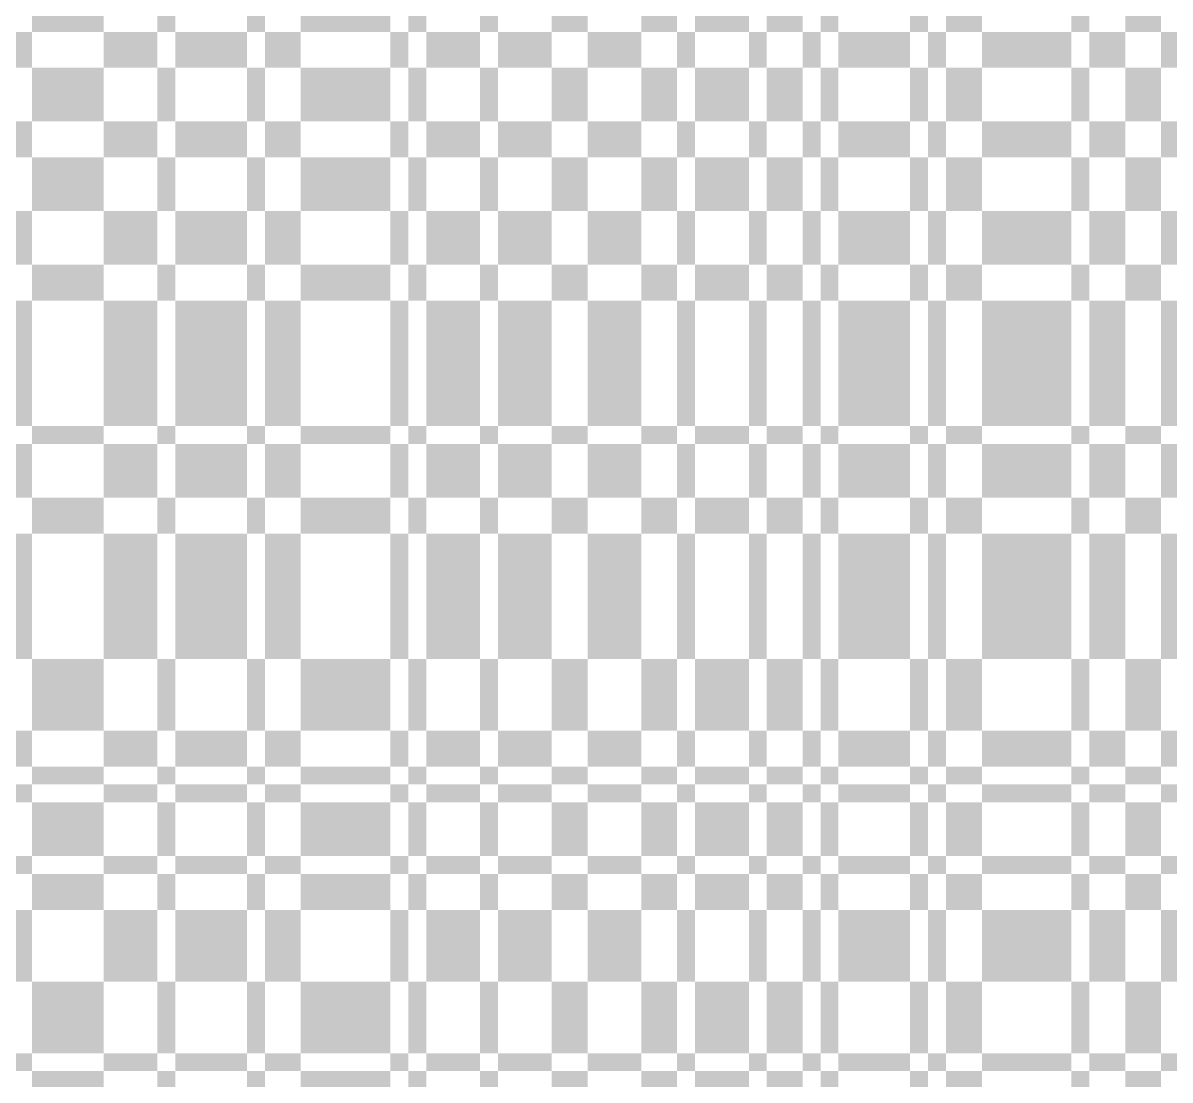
# Model space of a CAD drawing. Extents: x 0 to 200, y 0 to 200.
# Drawn here: x 74.2 to 99.8, y 125.8 to 149.4 of the extents above; entities that cross this region are included whole.
import ezdxf

# ---------------------------------------------------------------- set-up
doc = ezdxf.new("R2010")
doc.units = 0

msp = doc.modelspace()

# ---------------------------------------------------------------- linework, layer by layer
at = {"layer": 'CHROME'}
for points in [[(74.4, 149.2), (76, 149.2), (74.4, 149.6), (76, 149.6)], [(77.2, 149.2), (77.6, 149.2), (77.2, 149.6), (77.6, 149.6)], [(79.2, 149.2), (79.6, 149.2), (79.2, 149.6), (79.6, 149.6)], [(80.4, 149.2), (82.4, 149.2), (80.4, 149.6), (82.4, 149.6)], [(82.8, 149.2), (83.2, 149.2), (82.8, 149.6), (83.2, 149.6)], [(84.4, 149.2), (84.8, 149.2), (84.4, 149.6), (84.8, 149.6)], [(86, 149.2), (86.8, 149.2), (86, 149.6), (86.8, 149.6)], [(88, 149.2), (88.8, 149.2), (88, 149.6), (88.8, 149.6)], [(89.2, 149.2), (90.4, 149.2), (89.2, 149.6), (90.4, 149.6)], [(90.8, 149.2), (91.6, 149.2), (90.8, 149.6), (91.6, 149.6)], [(92, 149.2), (92.4, 149.2), (92, 149.6), (92.4, 149.6)], [(94, 149.2), (94.4, 149.2), (94, 149.6), (94.4, 149.6)], [(94.8, 149.2), (95.6, 149.2), (94.8, 149.6), (95.6, 149.6)], [(97.6, 149.2), (98, 149.2), (97.6, 149.6), (98, 149.6)], [(98.8, 149.2), (99.6, 149.2), (98.8, 149.6), (99.6, 149.6)], [(74, 148.4), (74.4, 148.4), (74, 149.2), (74.4, 149.2)], [(76, 148.4), (77.2, 148.4), (76, 149.2), (77.2, 149.2)], [(77.6, 148.4), (79.2, 148.4), (77.6, 149.2), (79.2, 149.2)], [(79.6, 148.4), (80.4, 148.4), (79.6, 149.2), (80.4, 149.2)], [(82.4, 148.4), (82.8, 148.4), (82.4, 149.2), (82.8, 149.2)], [(83.2, 148.4), (84.4, 148.4), (83.2, 149.2), (84.4, 149.2)], [(84.8, 148.4), (86, 148.4), (84.8, 149.2), (86, 149.2)], [(86.8, 148.4), (88, 148.4), (86.8, 149.2), (88, 149.2)], [(88.8, 148.4), (89.2, 148.4), (88.8, 149.2), (89.2, 149.2)], [(90.4, 148.4), (90.8, 148.4), (90.4, 149.2), (90.8, 149.2)], [(91.6, 148.4), (92, 148.4), (91.6, 149.2), (92, 149.2)], [(92.4, 148.4), (94, 148.4), (92.4, 149.2), (94, 149.2)], [(94.4, 148.4), (94.8, 148.4), (94.4, 149.2), (94.8, 149.2)], [(95.6, 148.4), (97.6, 148.4), (95.6, 149.2), (97.6, 149.2)], [(98, 148.4), (98.8, 148.4), (98, 149.2), (98.8, 149.2)], [(99.6, 148.4), (100, 148.4), (99.6, 149.2), (100, 149.2)], [(74.4, 147.2), (76, 147.2), (74.4, 148.4), (76, 148.4)], [(77.2, 147.2), (77.6, 147.2), (77.2, 148.4), (77.6, 148.4)], [(79.2, 147.2), (79.6, 147.2), (79.2, 148.4), (79.6, 148.4)], [(80.4, 147.2), (82.4, 147.2), (80.4, 148.4), (82.4, 148.4)], [(82.8, 147.2), (83.2, 147.2), (82.8, 148.4), (83.2, 148.4)], [(84.4, 147.2), (84.8, 147.2), (84.4, 148.4), (84.8, 148.4)], [(86, 147.2), (86.8, 147.2), (86, 148.4), (86.8, 148.4)], [(88, 147.2), (88.8, 147.2), (88, 148.4), (88.8, 148.4)], [(89.2, 147.2), (90.4, 147.2), (89.2, 148.4), (90.4, 148.4)], [(90.8, 147.2), (91.6, 147.2), (90.8, 148.4), (91.6, 148.4)], [(92, 147.2), (92.4, 147.2), (92, 148.4), (92.4, 148.4)], [(94, 147.2), (94.4, 147.2), (94, 148.4), (94.4, 148.4)], [(94.8, 147.2), (95.6, 147.2), (94.8, 148.4), (95.6, 148.4)], [(97.6, 147.2), (98, 147.2), (97.6, 148.4), (98, 148.4)], [(98.8, 147.2), (99.6, 147.2), (98.8, 148.4), (99.6, 148.4)], [(74, 146.4), (74.4, 146.4), (74, 147.2), (74.4, 147.2)], [(76, 146.4), (77.2, 146.4), (76, 147.2), (77.2, 147.2)], [(77.6, 146.4), (79.2, 146.4), (77.6, 147.2), (79.2, 147.2)], [(79.6, 146.4), (80.4, 146.4), (79.6, 147.2), (80.4, 147.2)], [(82.4, 146.4), (82.8, 146.4), (82.4, 147.2), (82.8, 147.2)], [(83.2, 146.4), (84.4, 146.4), (83.2, 147.2), (84.4, 147.2)], [(84.8, 146.4), (86, 146.4), (84.8, 147.2), (86, 147.2)], [(86.8, 146.4), (88, 146.4), (86.8, 147.2), (88, 147.2)], [(88.8, 146.4), (89.2, 146.4), (88.8, 147.2), (89.2, 147.2)], [(90.4, 146.4), (90.8, 146.4), (90.4, 147.2), (90.8, 147.2)], [(91.6, 146.4), (92, 146.4), (91.6, 147.2), (92, 147.2)], [(92.4, 146.4), (94, 146.4), (92.4, 147.2), (94, 147.2)], [(94.4, 146.4), (94.8, 146.4), (94.4, 147.2), (94.8, 147.2)], [(95.6, 146.4), (97.6, 146.4), (95.6, 147.2), (97.6, 147.2)], [(98, 146.4), (98.8, 146.4), (98, 147.2), (98.8, 147.2)], [(99.6, 146.4), (100, 146.4), (99.6, 147.2), (100, 147.2)], [(74.4, 145.2), (76, 145.2), (74.4, 146.4), (76, 146.4)], [(77.2, 145.2), (77.6, 145.2), (77.2, 146.4), (77.6, 146.4)], [(79.2, 145.2), (79.6, 145.2), (79.2, 146.4), (79.6, 146.4)], [(80.4, 145.2), (82.4, 145.2), (80.4, 146.4), (82.4, 146.4)], [(82.8, 145.2), (83.2, 145.2), (82.8, 146.4), (83.2, 146.4)], [(84.4, 145.2), (84.8, 145.2), (84.4, 146.4), (84.8, 146.4)], [(86, 145.2), (86.8, 145.2), (86, 146.4), (86.8, 146.4)], [(88, 145.2), (88.8, 145.2), (88, 146.4), (88.8, 146.4)], [(89.2, 145.2), (90.4, 145.2), (89.2, 146.4), (90.4, 146.4)], [(90.8, 145.2), (91.6, 145.2), (90.8, 146.4), (91.6, 146.4)], [(92, 145.2), (92.4, 145.2), (92, 146.4), (92.4, 146.4)], [(94, 145.2), (94.4, 145.2), (94, 146.4), (94.4, 146.4)], [(94.8, 145.2), (95.6, 145.2), (94.8, 146.4), (95.6, 146.4)], [(97.6, 145.2), (98, 145.2), (97.6, 146.4), (98, 146.4)], [(98.8, 145.2), (99.6, 145.2), (98.8, 146.4), (99.6, 146.4)], [(74, 144), (74.4, 144), (74, 145.2), (74.4, 145.2)], [(76, 144), (77.2, 144), (76, 145.2), (77.2, 145.2)], [(77.6, 144), (79.2, 144), (77.6, 145.2), (79.2, 145.2)], [(79.6, 144), (80.4, 144), (79.6, 145.2), (80.4, 145.2)], [(82.4, 144), (82.8, 144), (82.4, 145.2), (82.8, 145.2)], [(83.2, 144), (84.4, 144), (83.2, 145.2), (84.4, 145.2)], [(84.8, 144), (86, 144), (84.8, 145.2), (86, 145.2)], [(86.8, 144), (88, 144), (86.8, 145.2), (88, 145.2)], [(88.8, 144), (89.2, 144), (88.8, 145.2), (89.2, 145.2)], [(90.4, 144), (90.8, 144), (90.4, 145.2), (90.8, 145.2)], [(91.6, 144), (92, 144), (91.6, 145.2), (92, 145.2)], [(92.4, 144), (94, 144), (92.4, 145.2), (94, 145.2)], [(94.4, 144), (94.8, 144), (94.4, 145.2), (94.8, 145.2)], [(95.6, 144), (97.6, 144), (95.6, 145.2), (97.6, 145.2)], [(98, 144), (98.8, 144), (98, 145.2), (98.8, 145.2)], [(99.6, 144), (100, 144), (99.6, 145.2), (100, 145.2)], [(74.4, 143.2), (76, 143.2), (74.4, 144), (76, 144)], [(77.2, 143.2), (77.6, 143.2), (77.2, 144), (77.6, 144)], [(79.2, 143.2), (79.6, 143.2), (79.2, 144), (79.6, 144)], [(80.4, 143.2), (82.4, 143.2), (80.4, 144), (82.4, 144)], [(82.8, 143.2), (83.2, 143.2), (82.8, 144), (83.2, 144)], [(84.4, 143.2), (84.8, 143.2), (84.4, 144), (84.8, 144)], [(86, 143.2), (86.8, 143.2), (86, 144), (86.8, 144)], [(88, 143.2), (88.8, 143.2), (88, 144), (88.8, 144)], [(89.2, 143.2), (90.4, 143.2), (89.2, 144), (90.4, 144)], [(90.8, 143.2), (91.6, 143.2), (90.8, 144), (91.6, 144)], [(92, 143.2), (92.4, 143.2), (92, 144), (92.4, 144)], [(94, 143.2), (94.4, 143.2), (94, 144), (94.4, 144)], [(94.8, 143.2), (95.6, 143.2), (94.8, 144), (95.6, 144)], [(97.6, 143.2), (98, 143.2), (97.6, 144), (98, 144)], [(98.8, 143.2), (99.6, 143.2), (98.8, 144), (99.6, 144)], [(74, 140.4), (74.4, 140.4), (74, 143.2), (74.4, 143.2)], [(76, 140.4), (77.2, 140.4), (76, 143.2), (77.2, 143.2)], [(77.6, 140.4), (79.2, 140.4), (77.6, 143.2), (79.2, 143.2)], [(79.6, 140.4), (80.4, 140.4), (79.6, 143.2), (80.4, 143.2)], [(82.4, 140.4), (82.8, 140.4), (82.4, 143.2), (82.8, 143.2)], [(83.2, 140.4), (84.4, 140.4), (83.2, 143.2), (84.4, 143.2)], [(84.8, 140.4), (86, 140.4), (84.8, 143.2), (86, 143.2)], [(86.8, 140.4), (88, 140.4), (86.8, 143.2), (88, 143.2)], [(88.8, 140.4), (89.2, 140.4), (88.8, 143.2), (89.2, 143.2)], [(90.4, 140.4), (90.8, 140.4), (90.4, 143.2), (90.8, 143.2)], [(91.6, 140.4), (92, 140.4), (91.6, 143.2), (92, 143.2)], [(92.4, 140.4), (94, 140.4), (92.4, 143.2), (94, 143.2)], [(94.4, 140.4), (94.8, 140.4), (94.4, 143.2), (94.8, 143.2)], [(95.6, 140.4), (97.6, 140.4), (95.6, 143.2), (97.6, 143.2)], [(98, 140.4), (98.8, 140.4), (98, 143.2), (98.8, 143.2)], [(99.6, 140.4), (100, 140.4), (99.6, 143.2), (100, 143.2)], [(74.4, 140), (76, 140), (74.4, 140.4), (76, 140.4)], [(77.2, 140), (77.6, 140), (77.2, 140.4), (77.6, 140.4)], [(79.2, 140), (79.6, 140), (79.2, 140.4), (79.6, 140.4)], [(80.4, 140), (82.4, 140), (80.4, 140.4), (82.4, 140.4)], [(82.8, 140), (83.2, 140), (82.8, 140.4), (83.2, 140.4)], [(84.4, 140), (84.8, 140), (84.4, 140.4), (84.8, 140.4)], [(86, 140), (86.8, 140), (86, 140.4), (86.8, 140.4)], [(88, 140), (88.8, 140), (88, 140.4), (88.8, 140.4)], [(89.2, 140), (90.4, 140), (89.2, 140.4), (90.4, 140.4)], [(90.8, 140), (91.6, 140), (90.8, 140.4), (91.6, 140.4)], [(92, 140), (92.4, 140), (92, 140.4), (92.4, 140.4)], [(94, 140), (94.4, 140), (94, 140.4), (94.4, 140.4)], [(94.8, 140), (95.6, 140), (94.8, 140.4), (95.6, 140.4)], [(97.6, 140), (98, 140), (97.6, 140.4), (98, 140.4)], [(98.8, 140), (99.6, 140), (98.8, 140.4), (99.6, 140.4)], [(74, 138.8), (74.4, 138.8), (74, 140), (74.4, 140)], [(76, 138.8), (77.2, 138.8), (76, 140), (77.2, 140)], [(77.6, 138.8), (79.2, 138.8), (77.6, 140), (79.2, 140)], [(79.6, 138.8), (80.4, 138.8), (79.6, 140), (80.4, 140)], [(82.4, 138.8), (82.8, 138.8), (82.4, 140), (82.8, 140)], [(83.2, 138.8), (84.4, 138.8), (83.2, 140), (84.4, 140)], [(84.8, 138.8), (86, 138.8), (84.8, 140), (86, 140)], [(86.8, 138.8), (88, 138.8), (86.8, 140), (88, 140)], [(88.8, 138.8), (89.2, 138.8), (88.8, 140), (89.2, 140)], [(90.4, 138.8), (90.8, 138.8), (90.4, 140), (90.8, 140)], [(91.6, 138.8), (92, 138.8), (91.6, 140), (92, 140)], [(92.4, 138.8), (94, 138.8), (92.4, 140), (94, 140)], [(94.4, 138.8), (94.8, 138.8), (94.4, 140), (94.8, 140)], [(95.6, 138.8), (97.6, 138.8), (95.6, 140), (97.6, 140)], [(98, 138.8), (98.8, 138.8), (98, 140), (98.8, 140)], [(99.6, 138.8), (100, 138.8), (99.6, 140), (100, 140)], [(74.4, 138), (76, 138), (74.4, 138.8), (76, 138.8)], [(77.2, 138), (77.6, 138), (77.2, 138.8), (77.6, 138.8)], [(79.2, 138), (79.6, 138), (79.2, 138.8), (79.6, 138.8)], [(80.4, 138), (82.4, 138), (80.4, 138.8), (82.4, 138.8)], [(82.8, 138), (83.2, 138), (82.8, 138.8), (83.2, 138.8)], [(84.4, 138), (84.8, 138), (84.4, 138.8), (84.8, 138.8)], [(86, 138), (86.8, 138), (86, 138.8), (86.8, 138.8)], [(88, 138), (88.8, 138), (88, 138.8), (88.8, 138.8)], [(89.2, 138), (90.4, 138), (89.2, 138.8), (90.4, 138.8)], [(90.8, 138), (91.6, 138), (90.8, 138.8), (91.6, 138.8)], [(92, 138), (92.4, 138), (92, 138.8), (92.4, 138.8)], [(94, 138), (94.4, 138), (94, 138.8), (94.4, 138.8)], [(94.8, 138), (95.6, 138), (94.8, 138.8), (95.6, 138.8)], [(97.6, 138), (98, 138), (97.6, 138.8), (98, 138.8)], [(98.8, 138), (99.6, 138), (98.8, 138.8), (99.6, 138.8)], [(74, 135.2), (74.4, 135.2), (74, 138), (74.4, 138)], [(76, 135.2), (77.2, 135.2), (76, 138), (77.2, 138)], [(77.6, 135.2), (79.2, 135.2), (77.6, 138), (79.2, 138)], [(79.6, 135.2), (80.4, 135.2), (79.6, 138), (80.4, 138)], [(82.4, 135.2), (82.8, 135.2), (82.4, 138), (82.8, 138)], [(83.2, 135.2), (84.4, 135.2), (83.2, 138), (84.4, 138)], [(84.8, 135.2), (86, 135.2), (84.8, 138), (86, 138)], [(86.8, 135.2), (88, 135.2), (86.8, 138), (88, 138)], [(88.8, 135.2), (89.2, 135.2), (88.8, 138), (89.2, 138)], [(90.4, 135.2), (90.8, 135.2), (90.4, 138), (90.8, 138)], [(91.6, 135.2), (92, 135.2), (91.6, 138), (92, 138)], [(92.4, 135.2), (94, 135.2), (92.4, 138), (94, 138)], [(94.4, 135.2), (94.8, 135.2), (94.4, 138), (94.8, 138)], [(95.6, 135.2), (97.6, 135.2), (95.6, 138), (97.6, 138)], [(98, 135.2), (98.8, 135.2), (98, 138), (98.8, 138)], [(99.6, 135.2), (100, 135.2), (99.6, 138), (100, 138)], [(74.4, 133.6), (76, 133.6), (74.4, 135.2), (76, 135.2)], [(77.2, 133.6), (77.6, 133.6), (77.2, 135.2), (77.6, 135.2)], [(79.2, 133.6), (79.6, 133.6), (79.2, 135.2), (79.6, 135.2)], [(80.4, 133.6), (82.4, 133.6), (80.4, 135.2), (82.4, 135.2)], [(82.8, 133.6), (83.2, 133.6), (82.8, 135.2), (83.2, 135.2)], [(84.4, 133.6), (84.8, 133.6), (84.4, 135.2), (84.8, 135.2)], [(86, 133.6), (86.8, 133.6), (86, 135.2), (86.8, 135.2)], [(88, 133.6), (88.8, 133.6), (88, 135.2), (88.8, 135.2)], [(89.2, 133.6), (90.4, 133.6), (89.2, 135.2), (90.4, 135.2)], [(90.8, 133.6), (91.6, 133.6), (90.8, 135.2), (91.6, 135.2)], [(92, 133.6), (92.4, 133.6), (92, 135.2), (92.4, 135.2)], [(94, 133.6), (94.4, 133.6), (94, 135.2), (94.4, 135.2)], [(94.8, 133.6), (95.6, 133.6), (94.8, 135.2), (95.6, 135.2)], [(97.6, 133.6), (98, 133.6), (97.6, 135.2), (98, 135.2)], [(98.8, 133.6), (99.6, 133.6), (98.8, 135.2), (99.6, 135.2)], [(74, 132.8), (74.4, 132.8), (74, 133.6), (74.4, 133.6)], [(76, 132.8), (77.2, 132.8), (76, 133.6), (77.2, 133.6)], [(77.6, 132.8), (79.2, 132.8), (77.6, 133.6), (79.2, 133.6)], [(79.6, 132.8), (80.4, 132.8), (79.6, 133.6), (80.4, 133.6)], [(82.4, 132.8), (82.8, 132.8), (82.4, 133.6), (82.8, 133.6)], [(83.2, 132.8), (84.4, 132.8), (83.2, 133.6), (84.4, 133.6)], [(84.8, 132.8), (86, 132.8), (84.8, 133.6), (86, 133.6)], [(86.8, 132.8), (88, 132.8), (86.8, 133.6), (88, 133.6)], [(88.8, 132.8), (89.2, 132.8), (88.8, 133.6), (89.2, 133.6)], [(90.4, 132.8), (90.8, 132.8), (90.4, 133.6), (90.8, 133.6)], [(91.6, 132.8), (92, 132.8), (91.6, 133.6), (92, 133.6)], [(92.4, 132.8), (94, 132.8), (92.4, 133.6), (94, 133.6)], [(94.4, 132.8), (94.8, 132.8), (94.4, 133.6), (94.8, 133.6)], [(95.6, 132.8), (97.6, 132.8), (95.6, 133.6), (97.6, 133.6)], [(98, 132.8), (98.8, 132.8), (98, 133.6), (98.8, 133.6)], [(99.6, 132.8), (100, 132.8), (99.6, 133.6), (100, 133.6)], [(74.4, 132.4), (76, 132.4), (74.4, 132.8), (76, 132.8)], [(77.2, 132.4), (77.6, 132.4), (77.2, 132.8), (77.6, 132.8)], [(79.2, 132.4), (79.6, 132.4), (79.2, 132.8), (79.6, 132.8)], [(80.4, 132.4), (82.4, 132.4), (80.4, 132.8), (82.4, 132.8)], [(82.8, 132.4), (83.2, 132.4), (82.8, 132.8), (83.2, 132.8)], [(84.4, 132.4), (84.8, 132.4), (84.4, 132.8), (84.8, 132.8)], [(86, 132.4), (86.8, 132.4), (86, 132.8), (86.8, 132.8)], [(88, 132.4), (88.8, 132.4), (88, 132.8), (88.8, 132.8)], [(89.2, 132.4), (90.4, 132.4), (89.2, 132.8), (90.4, 132.8)], [(90.8, 132.4), (91.6, 132.4), (90.8, 132.8), (91.6, 132.8)], [(92, 132.4), (92.4, 132.4), (92, 132.8), (92.4, 132.8)], [(94, 132.4), (94.4, 132.4), (94, 132.8), (94.4, 132.8)], [(94.8, 132.4), (95.6, 132.4), (94.8, 132.8), (95.6, 132.8)], [(97.6, 132.4), (98, 132.4), (97.6, 132.8), (98, 132.8)], [(98.8, 132.4), (99.6, 132.4), (98.8, 132.8), (99.6, 132.8)], [(74, 132), (74.4, 132), (74, 132.4), (74.4, 132.4)], [(76, 132), (77.2, 132), (76, 132.4), (77.2, 132.4)], [(77.6, 132), (79.2, 132), (77.6, 132.4), (79.2, 132.4)], [(79.6, 132), (80.4, 132), (79.6, 132.4), (80.4, 132.4)], [(82.4, 132), (82.8, 132), (82.4, 132.4), (82.8, 132.4)], [(83.2, 132), (84.4, 132), (83.2, 132.4), (84.4, 132.4)], [(84.8, 132), (86, 132), (84.8, 132.4), (86, 132.4)], [(86.8, 132), (88, 132), (86.8, 132.4), (88, 132.4)], [(88.8, 132), (89.2, 132), (88.8, 132.4), (89.2, 132.4)], [(90.4, 132), (90.8, 132), (90.4, 132.4), (90.8, 132.4)], [(91.6, 132), (92, 132), (91.6, 132.4), (92, 132.4)], [(92.4, 132), (94, 132), (92.4, 132.4), (94, 132.4)], [(94.4, 132), (94.8, 132), (94.4, 132.4), (94.8, 132.4)], [(95.6, 132), (97.6, 132), (95.6, 132.4), (97.6, 132.4)], [(98, 132), (98.8, 132), (98, 132.4), (98.8, 132.4)], [(99.6, 132), (100, 132), (99.6, 132.4), (100, 132.4)], [(74.4, 130.8), (76, 130.8), (74.4, 132), (76, 132)], [(77.2, 130.8), (77.6, 130.8), (77.2, 132), (77.6, 132)], [(79.2, 130.8), (79.6, 130.8), (79.2, 132), (79.6, 132)], [(80.4, 130.8), (82.4, 130.8), (80.4, 132), (82.4, 132)], [(82.8, 130.8), (83.2, 130.8), (82.8, 132), (83.2, 132)], [(84.4, 130.8), (84.8, 130.8), (84.4, 132), (84.8, 132)], [(86, 130.8), (86.8, 130.8), (86, 132), (86.8, 132)], [(88, 130.8), (88.8, 130.8), (88, 132), (88.8, 132)], [(89.2, 130.8), (90.4, 130.8), (89.2, 132), (90.4, 132)], [(90.8, 130.8), (91.6, 130.8), (90.8, 132), (91.6, 132)], [(92, 130.8), (92.4, 130.8), (92, 132), (92.4, 132)], [(94, 130.8), (94.4, 130.8), (94, 132), (94.4, 132)], [(94.8, 130.8), (95.6, 130.8), (94.8, 132), (95.6, 132)], [(97.6, 130.8), (98, 130.8), (97.6, 132), (98, 132)], [(98.8, 130.8), (99.6, 130.8), (98.8, 132), (99.6, 132)], [(74, 130.4), (74.4, 130.4), (74, 130.8), (74.4, 130.8)], [(76, 130.4), (77.2, 130.4), (76, 130.8), (77.2, 130.8)], [(77.6, 130.4), (79.2, 130.4), (77.6, 130.8), (79.2, 130.8)], [(79.6, 130.4), (80.4, 130.4), (79.6, 130.8), (80.4, 130.8)], [(82.4, 130.4), (82.8, 130.4), (82.4, 130.8), (82.8, 130.8)], [(83.2, 130.4), (84.4, 130.4), (83.2, 130.8), (84.4, 130.8)], [(84.8, 130.4), (86, 130.4), (84.8, 130.8), (86, 130.8)], [(86.8, 130.4), (88, 130.4), (86.8, 130.8), (88, 130.8)], [(88.8, 130.4), (89.2, 130.4), (88.8, 130.8), (89.2, 130.8)], [(90.4, 130.4), (90.8, 130.4), (90.4, 130.8), (90.8, 130.8)], [(91.6, 130.4), (92, 130.4), (91.6, 130.8), (92, 130.8)], [(92.4, 130.4), (94, 130.4), (92.4, 130.8), (94, 130.8)], [(94.4, 130.4), (94.8, 130.4), (94.4, 130.8), (94.8, 130.8)], [(95.6, 130.4), (97.6, 130.4), (95.6, 130.8), (97.6, 130.8)], [(98, 130.4), (98.8, 130.4), (98, 130.8), (98.8, 130.8)], [(99.6, 130.4), (100, 130.4), (99.6, 130.8), (100, 130.8)], [(74.4, 129.6), (76, 129.6), (74.4, 130.4), (76, 130.4)], [(77.2, 129.6), (77.6, 129.6), (77.2, 130.4), (77.6, 130.4)], [(79.2, 129.6), (79.6, 129.6), (79.2, 130.4), (79.6, 130.4)], [(80.4, 129.6), (82.4, 129.6), (80.4, 130.4), (82.4, 130.4)], [(82.8, 129.6), (83.2, 129.6), (82.8, 130.4), (83.2, 130.4)], [(84.4, 129.6), (84.8, 129.6), (84.4, 130.4), (84.8, 130.4)], [(86, 129.6), (86.8, 129.6), (86, 130.4), (86.8, 130.4)], [(88, 129.6), (88.8, 129.6), (88, 130.4), (88.8, 130.4)], [(89.2, 129.6), (90.4, 129.6), (89.2, 130.4), (90.4, 130.4)], [(90.8, 129.6), (91.6, 129.6), (90.8, 130.4), (91.6, 130.4)], [(92, 129.6), (92.4, 129.6), (92, 130.4), (92.4, 130.4)], [(94, 129.6), (94.4, 129.6), (94, 130.4), (94.4, 130.4)], [(94.8, 129.6), (95.6, 129.6), (94.8, 130.4), (95.6, 130.4)], [(97.6, 129.6), (98, 129.6), (97.6, 130.4), (98, 130.4)], [(98.8, 129.6), (99.6, 129.6), (98.8, 130.4), (99.6, 130.4)], [(74, 128), (74.4, 128), (74, 129.6), (74.4, 129.6)], [(76, 128), (77.2, 128), (76, 129.6), (77.2, 129.6)], [(77.6, 128), (79.2, 128), (77.6, 129.6), (79.2, 129.6)], [(79.6, 128), (80.4, 128), (79.6, 129.6), (80.4, 129.6)], [(82.4, 128), (82.8, 128), (82.4, 129.6), (82.8, 129.6)], [(83.2, 128), (84.4, 128), (83.2, 129.6), (84.4, 129.6)], [(84.8, 128), (86, 128), (84.8, 129.6), (86, 129.6)], [(86.8, 128), (88, 128), (86.8, 129.6), (88, 129.6)], [(88.8, 128), (89.2, 128), (88.8, 129.6), (89.2, 129.6)], [(90.4, 128), (90.8, 128), (90.4, 129.6), (90.8, 129.6)], [(91.6, 128), (92, 128), (91.6, 129.6), (92, 129.6)], [(92.4, 128), (94, 128), (92.4, 129.6), (94, 129.6)], [(94.4, 128), (94.8, 128), (94.4, 129.6), (94.8, 129.6)], [(95.6, 128), (97.6, 128), (95.6, 129.6), (97.6, 129.6)], [(98, 128), (98.8, 128), (98, 129.6), (98.8, 129.6)], [(99.6, 128), (100, 128), (99.6, 129.6), (100, 129.6)], [(74.4, 126.4), (76, 126.4), (74.4, 128), (76, 128)], [(77.2, 126.4), (77.6, 126.4), (77.2, 128), (77.6, 128)], [(79.2, 126.4), (79.6, 126.4), (79.2, 128), (79.6, 128)], [(80.4, 126.4), (82.4, 126.4), (80.4, 128), (82.4, 128)], [(82.8, 126.4), (83.2, 126.4), (82.8, 128), (83.2, 128)], [(84.4, 126.4), (84.8, 126.4), (84.4, 128), (84.8, 128)], [(86, 126.4), (86.8, 126.4), (86, 128), (86.8, 128)], [(88, 126.4), (88.8, 126.4), (88, 128), (88.8, 128)], [(89.2, 126.4), (90.4, 126.4), (89.2, 128), (90.4, 128)], [(90.8, 126.4), (91.6, 126.4), (90.8, 128), (91.6, 128)], [(92, 126.4), (92.4, 126.4), (92, 128), (92.4, 128)], [(94, 126.4), (94.4, 126.4), (94, 128), (94.4, 128)], [(94.8, 126.4), (95.6, 126.4), (94.8, 128), (95.6, 128)], [(97.6, 126.4), (98, 126.4), (97.6, 128), (98, 128)], [(98.8, 126.4), (99.6, 126.4), (98.8, 128), (99.6, 128)], [(74, 126), (74.4, 126), (74, 126.4), (74.4, 126.4)], [(76, 126), (77.2, 126), (76, 126.4), (77.2, 126.4)], [(77.6, 126), (79.2, 126), (77.6, 126.4), (79.2, 126.4)], [(79.6, 126), (80.4, 126), (79.6, 126.4), (80.4, 126.4)], [(82.4, 126), (82.8, 126), (82.4, 126.4), (82.8, 126.4)], [(83.2, 126), (84.4, 126), (83.2, 126.4), (84.4, 126.4)], [(84.8, 126), (86, 126), (84.8, 126.4), (86, 126.4)], [(86.8, 126), (88, 126), (86.8, 126.4), (88, 126.4)], [(88.8, 126), (89.2, 126), (88.8, 126.4), (89.2, 126.4)], [(90.4, 126), (90.8, 126), (90.4, 126.4), (90.8, 126.4)], [(91.6, 126), (92, 126), (91.6, 126.4), (92, 126.4)], [(92.4, 126), (94, 126), (92.4, 126.4), (94, 126.4)], [(94.4, 126), (94.8, 126), (94.4, 126.4), (94.8, 126.4)], [(95.6, 126), (97.6, 126), (95.6, 126.4), (97.6, 126.4)], [(98, 126), (98.8, 126), (98, 126.4), (98.8, 126.4)], [(99.6, 126), (100, 126), (99.6, 126.4), (100, 126.4)], [(74.4, 125.6), (76, 125.6), (74.4, 126), (76, 126)], [(77.2, 125.6), (77.6, 125.6), (77.2, 126), (77.6, 126)], [(79.2, 125.6), (79.6, 125.6), (79.2, 126), (79.6, 126)], [(80.4, 125.6), (82.4, 125.6), (80.4, 126), (82.4, 126)], [(82.8, 125.6), (83.2, 125.6), (82.8, 126), (83.2, 126)], [(84.4, 125.6), (84.8, 125.6), (84.4, 126), (84.8, 126)], [(86, 125.6), (86.8, 125.6), (86, 126), (86.8, 126)], [(88, 125.6), (88.8, 125.6), (88, 126), (88.8, 126)], [(89.2, 125.6), (90.4, 125.6), (89.2, 126), (90.4, 126)], [(90.8, 125.6), (91.6, 125.6), (90.8, 126), (91.6, 126)], [(92, 125.6), (92.4, 125.6), (92, 126), (92.4, 126)], [(94, 125.6), (94.4, 125.6), (94, 126), (94.4, 126)], [(94.8, 125.6), (95.6, 125.6), (94.8, 126), (95.6, 126)], [(97.6, 125.6), (98, 125.6), (97.6, 126), (98, 126)], [(98.8, 125.6), (99.6, 125.6), (98.8, 126), (99.6, 126)]]:
    msp.add_solid(points, dxfattribs=at)

doc.saveas('drawing.dxf')
